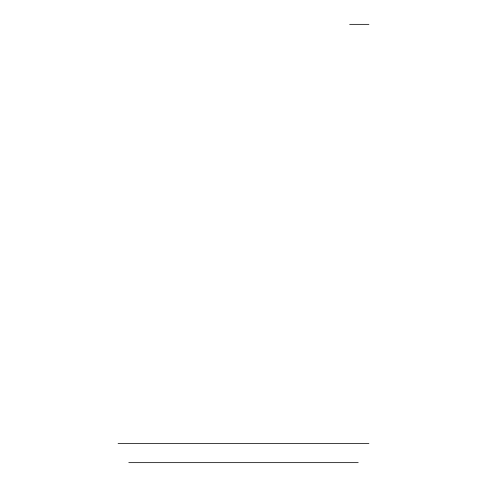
<?xml version="1.0" encoding="UTF-8"?>
<svg xmlns="http://www.w3.org/2000/svg" width="487" height="487" viewBox="0 0 487 487"><rect width="100%" height="100%" fill="white"/><g stroke="black" fill="none" stroke-linecap="round" stroke-linejoin="round"><path stroke-width="0.73" d="M349.654 24.35L368.915 24.35M118.085 443.389L368.915 443.389M128.787 462.65L358.213 462.65"/></g></svg>
